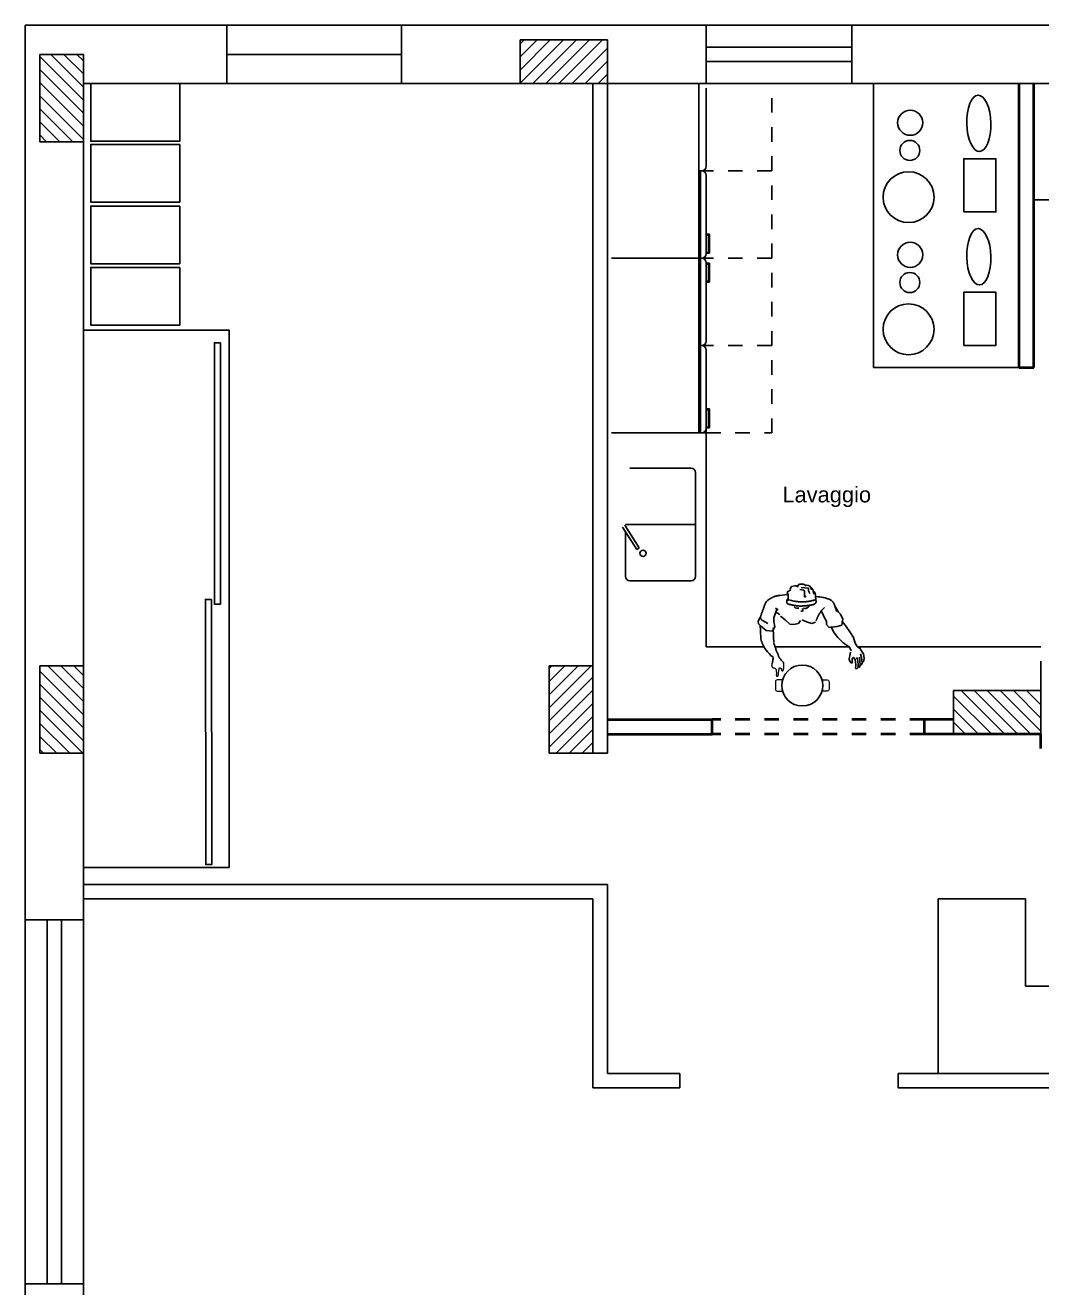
# Model space of a CAD drawing. Header units: millimetres. Extents: x 114 to 1075, y 58 to 426.
# Drawn here: x 540.52 to 547.5, y 168.62 to 177.3 of the extents above; entities that cross this region are included whole.
import ezdxf

# ---------------------------------------------------------------- set-up
doc = ezdxf.new("R2010")
doc.units = ezdxf.units.MM
doc.linetypes.add('HIDDEN2', pattern=[0.1875, 0.125, -0.0625])
doc.layers.add('ARREDI attrezzature - furniture', color=175, linetype='Continuous', lineweight=9)
doc.layers.add('MURATURA sezioni - section wall', color=7, linetype='Continuous', lineweight=40)
for name, color, linetype in [('arredii', 80, 'Continuous'), ('infissi', 7, 'Continuous'), ('mura', 7, 'Continuous'), ('pilastri', 1, 'Continuous'), ('quote', 4, 'Continuous')]:
    doc.layers.add(name, color=color, linetype=linetype)
doc.styles.get("Standard").update_dxf_attribs({"font": 'arial.ttf', "width": 0.5})

# ---------------------------------------------------------------- blocks, each defined once
blk = doc.blocks.new('pilastro 2')
at = {"layer": 'pilastri'}
h = blk.add_hatch(dxfattribs=at)
h.set_pattern_fill('ANSI31', color=256, scale=0.02)
h.paths.add_polyline_path([(14.5809, -0.5588), (14.5809, -0.3588), (14.2809, -0.3588), (14.2809, -0.5588), (14.2809, -0.9588), (14.5809, -0.9588)])
for p, q in [((14.2809, -0.5588), (14.2809, -0.3588)), ((14.2809, -0.3588), (14.5809, -0.3588)), ((14.5809, -0.3588), (14.5809, -0.5588)), ((14.2809, -0.5588), (14.2809, -0.9588)), ((14.5809, -0.9588), (14.5809, -0.5588)), ((14.2809, -0.9588), (14.5809, -0.9588))]:
    blk.add_line(p, q, dxfattribs=at)

msp = doc.modelspace()

# ---------------------------------------------------------------- linework, layer by layer
for p, q in [((540.521, 177.2954), (546.521, 177.2954)), ((544.6128, 176.8954), (540.921, 176.8954)), ((545.921, 176.8954), (550.621, 176.8954))]:
    msp.add_line(p, q)
at = {"layer": 'ARREDI attrezzature - furniture'}
for p, q in [((545.6492, 172.9005), (545.6491, 172.8988)), ((545.6491, 172.8988), (545.6491, 172.8972)), ((545.6491, 172.8972), (545.6493, 172.8956)), ((545.6494, 172.9022), (545.6492, 172.9005)), ((545.6493, 172.8956), (545.6496, 172.8941)), ((545.6498, 172.9039), (545.6494, 172.9022)), ((545.6496, 172.8941), (545.65, 172.8927)), ((545.6503, 172.9057), (545.6498, 172.9039)), ((545.65, 172.8927), (545.6505, 172.8914)), ((545.6509, 172.9074), (545.6503, 172.9057)), ((545.6505, 172.8914), (545.6512, 172.8901)), ((545.6515, 172.9092), (545.6509, 172.9074)), ((545.6512, 172.8901), (545.6519, 172.889)), ((545.6521, 172.9109), (545.6515, 172.9092)), ((545.6519, 172.889), (545.6527, 172.888)), ((545.6527, 172.9127), (545.6521, 172.9109)), ((545.7319, 172.9072), (545.7317, 172.9094)), ((545.732, 172.9051), (545.7319, 172.9072)), ((545.7321, 172.9029), (545.732, 172.9051)), ((545.7321, 172.9007), (545.7321, 172.9029)), ((545.7321, 172.8986), (545.7321, 172.9007)), ((545.7321, 172.8966), (545.7321, 172.8986)), ((545.7322, 172.8947), (545.7321, 172.8966)), ((545.7322, 172.8928), (545.7322, 172.8947)), ((545.7322, 172.891), (545.7322, 172.8928)), ((545.7322, 172.8893), (545.7322, 172.891)), ((545.7322, 172.8877), (545.7322, 172.8893)), ((545.6527, 172.888), (545.6536, 172.8871)), ((545.6536, 172.8871), (545.6546, 172.8863)), ((545.6546, 172.8863), (545.6557, 172.8856)), ((545.6557, 172.8856), (545.6569, 172.8849)), ((545.6569, 172.8849), (545.6582, 172.8843)), ((545.6582, 172.8843), (545.6595, 172.8837)), ((545.6595, 172.8837), (545.661, 172.8831)), ((545.661, 172.8831), (545.6625, 172.8824)), ((545.6625, 172.8824), (545.6641, 172.8818)), ((545.6641, 172.8818), (545.6658, 172.8811)), ((545.6658, 172.8811), (545.6674, 172.8804)), ((545.6674, 172.8804), (545.669, 172.8797)), ((545.669, 172.8797), (545.6706, 172.8789)), ((545.6706, 172.8789), (545.6721, 172.8781)), ((545.6721, 172.8781), (545.6734, 172.8772)), ((545.6734, 172.8772), (545.6746, 172.8763)), ((545.6746, 172.8763), (545.6757, 172.8753)), ((545.6757, 172.8753), (545.6767, 172.8743)), ((545.6767, 172.8743), (545.6775, 172.8733)), ((545.6775, 172.8733), (545.6782, 172.8722)), ((545.6782, 172.8722), (545.6788, 172.8711)), ((545.6788, 172.8711), (545.6793, 172.87)), ((545.6793, 172.87), (545.6797, 172.8689)), ((545.6797, 172.8689), (545.6801, 172.8677)), ((545.6801, 172.8677), (545.6803, 172.8666)), ((545.6803, 172.8666), (545.6805, 172.8654)), ((545.6805, 172.8654), (545.6806, 172.8641)), ((545.6806, 172.8641), (545.6807, 172.8627)), ((545.6807, 172.8627), (545.6808, 172.8612)), ((545.6808, 172.8612), (545.6809, 172.8596)), ((545.6809, 172.8596), (545.681, 172.8579)), ((545.681, 172.8341), (545.6809, 172.8331)), ((545.6809, 172.8331), (545.6809, 172.8321)), ((545.6809, 172.8321), (545.6809, 172.8311)), ((545.6809, 172.8311), (545.6811, 172.8302)), ((545.681, 172.8579), (545.6811, 172.856)), ((545.6811, 172.8353), (545.681, 172.8341)), ((545.6811, 172.856), (545.6812, 172.8539)), ((545.6813, 172.8366), (545.6811, 172.8353)), ((545.6811, 172.8302), (545.6813, 172.8294)), ((545.6812, 172.8539), (545.6813, 172.8518)), ((545.6813, 172.8518), (545.6814, 172.8496)), ((545.6814, 172.8381), (545.6813, 172.8366)), ((545.6813, 172.8294), (545.6816, 172.8286)), ((545.6814, 172.8496), (545.6815, 172.8474)), ((545.6815, 172.8396), (545.6814, 172.8381)), ((545.6815, 172.8474), (545.6816, 172.8453)), ((545.6816, 172.8414), (545.6815, 172.8396)), ((545.6816, 172.8453), (545.6816, 172.8433)), ((545.6816, 172.8433), (545.6816, 172.8414)), ((545.6816, 172.8286), (545.6819, 172.8279)), ((545.6819, 172.8279), (545.6823, 172.8272)), ((545.6823, 172.8272), (545.6828, 172.8266)), ((545.6828, 172.8266), (545.6834, 172.826)), ((545.6834, 172.826), (545.684, 172.8255)), ((545.684, 172.8255), (545.6847, 172.8251)), ((545.6847, 172.8251), (545.6854, 172.8247)), ((545.6854, 172.8247), (545.6861, 172.8244)), ((545.6861, 172.8244), (545.6868, 172.8242)), ((545.6868, 172.8242), (545.6876, 172.824)), ((545.6876, 172.824), (545.6883, 172.824)), ((545.6883, 172.824), (545.6891, 172.8241)), ((545.6891, 172.8241), (545.6898, 172.8243)), ((545.6898, 172.8243), (545.6905, 172.8247)), ((545.6905, 172.8247), (545.6911, 172.8252)), ((545.6911, 172.8252), (545.6917, 172.8258)), ((545.6917, 172.8258), (545.6923, 172.8264)), ((545.6923, 172.8264), (545.6928, 172.8271)), ((545.6928, 172.8271), (545.6932, 172.8279)), ((545.6932, 172.8279), (545.6936, 172.8287)), ((545.6936, 172.8287), (545.694, 172.8295)), ((545.694, 172.8295), (545.6943, 172.8303)), ((545.6943, 172.8303), (545.6946, 172.831)), ((545.6946, 172.831), (545.6948, 172.8319)), ((545.6948, 172.8319), (545.695, 172.8328)), ((545.695, 172.8328), (545.6952, 172.8338)), ((545.6952, 172.8338), (545.6953, 172.8349)), ((545.6953, 172.8349), (545.6955, 172.8363)), ((545.6955, 172.8363), (545.6956, 172.8378)), ((545.6956, 172.8378), (545.6957, 172.8395)), ((545.6957, 172.8395), (545.6958, 172.8414)), ((545.6958, 172.8414), (545.696, 172.8435)), ((545.696, 172.8435), (545.6961, 172.8457)), ((545.6961, 172.8457), (545.6963, 172.848)), ((545.6963, 172.848), (545.6965, 172.8504)), ((545.6965, 172.8504), (545.6968, 172.8528)), ((545.6968, 172.8528), (545.6971, 172.8552)), ((545.6971, 172.8552), (545.6974, 172.8576)), ((545.6974, 172.8576), (545.6978, 172.86)), ((545.6978, 172.86), (545.6982, 172.8622)), ((545.6982, 172.8622), (545.6986, 172.8645)), ((545.6986, 172.8645), (545.6991, 172.8666)), ((545.6991, 172.8666), (545.6995, 172.8686)), ((545.6995, 172.8686), (545.7, 172.8706)), ((545.7, 172.8706), (545.7004, 172.8724)), ((545.7004, 172.8724), (545.7008, 172.8741)), ((545.7008, 172.8741), (545.7011, 172.8756)), ((545.7011, 172.8756), (545.7015, 172.8771)), ((545.7015, 172.8771), (545.7018, 172.8783)), ((545.7018, 172.8783), (545.7022, 172.8794)), ((545.7022, 172.8794), (545.7026, 172.8804)), ((545.7026, 172.8804), (545.703, 172.8812)), ((545.703, 172.8812), (545.7034, 172.8817)), ((545.7034, 172.8817), (545.704, 172.8821)), ((545.704, 172.8821), (545.7045, 172.8824)), ((545.7045, 172.8824), (545.7051, 172.8825)), ((545.7051, 172.8825), (545.7058, 172.8824)), ((545.7058, 172.8824), (545.7065, 172.8822)), ((545.7065, 172.8822), (545.7072, 172.8819)), ((545.7072, 172.8819), (545.7079, 172.8815)), ((545.7079, 172.8815), (545.7087, 172.8811)), ((545.7087, 172.8811), (545.7095, 172.8806)), ((545.7095, 172.8806), (545.7104, 172.88)), ((545.7104, 172.88), (545.7112, 172.8794)), ((545.7112, 172.8794), (545.712, 172.8787)), ((545.712, 172.8787), (545.7127, 172.878)), ((545.7127, 172.878), (545.7134, 172.8772)), ((545.7134, 172.8772), (545.7141, 172.8764)), ((545.7141, 172.8764), (545.7146, 172.8755)), ((545.7146, 172.8755), (545.7151, 172.8746)), ((545.7151, 172.8746), (545.7155, 172.8736)), ((545.7155, 172.8736), (545.7159, 172.8726)), ((545.7159, 172.8726), (545.7161, 172.8716)), ((545.7161, 172.8716), (545.7164, 172.8706)), ((545.7164, 172.8706), (545.7166, 172.8696)), ((545.7166, 172.8696), (545.7168, 172.8687)), ((545.7168, 172.8687), (545.717, 172.8677)), ((545.717, 172.8677), (545.7173, 172.8668)), ((545.7173, 172.8668), (545.7175, 172.866)), ((545.7175, 172.866), (545.7178, 172.8652)), ((545.7178, 172.8652), (545.7181, 172.8645)), ((545.7181, 172.8645), (545.7185, 172.8639)), ((545.7185, 172.8639), (545.719, 172.8633)), ((545.719, 172.8633), (545.7195, 172.8627)), ((545.7195, 172.8627), (545.7201, 172.8623)), ((545.7201, 172.8623), (545.7208, 172.8619)), ((545.7208, 172.8619), (545.7215, 172.8616)), ((545.7215, 172.8616), (545.7223, 172.8614)), ((545.7223, 172.8614), (545.7231, 172.8613)), ((545.7231, 172.8613), (545.724, 172.8614)), ((545.724, 172.8614), (545.7248, 172.8616)), ((545.7248, 172.8616), (545.7256, 172.862)), ((545.7256, 172.862), (545.7264, 172.8626)), ((545.7264, 172.8626), (545.7271, 172.8634)), ((545.7271, 172.8634), (545.7278, 172.8644)), ((545.7278, 172.8644), (545.7284, 172.8655)), ((545.7284, 172.8655), (545.729, 172.8668)), ((545.729, 172.8668), (545.7295, 172.8682)), ((545.7295, 172.8682), (545.73, 172.8696)), ((545.73, 172.8696), (545.7304, 172.8711)), ((545.7304, 172.8711), (545.7308, 172.8726)), ((545.7308, 172.8726), (545.7311, 172.8741)), ((545.7311, 172.8741), (545.7313, 172.8755)), ((545.7313, 172.8755), (545.7315, 172.877)), ((545.7315, 172.877), (545.7317, 172.8785)), ((545.7317, 172.8785), (545.7319, 172.8799)), ((545.7319, 172.8799), (545.732, 172.8814)), ((545.732, 172.8814), (545.7321, 172.8829)), ((545.7321, 172.8845), (545.7322, 172.886)), ((545.7321, 172.8829), (545.7321, 172.8845)), ((545.7322, 172.886), (545.7322, 172.8877))]:
    msp.add_line(p, q, dxfattribs=at)
for points in [[(545.7242, 172.7989), (545.6876, 172.7989, 0.414214), (545.6753, 172.7866), (545.6753, 172.7351, 0.414214), (545.6876, 172.7228), (545.7242, 172.7228)], [(545.9949, 172.7989), (546.0315, 172.7989, -0.414214), (546.0438, 172.7866), (546.0438, 172.7351, -0.414214), (546.0315, 172.7228), (545.9949, 172.7228)]]:
    msp.add_lwpolyline(points, format="xyb", dxfattribs=at)
at = {"layer": 'arredii'}
for p, q in [((545.1992, 176.8954), (545.1992, 177.2954)), ((545.1495, 176.8954), (545.1495, 174.7106)), ((546.3495, 174.9454), (546.3495, 176.8954)), ((545.1995, 176.8639), (545.1995, 176.3269)), ((545.1495, 175.6954), (545.1495, 176.2954)), ((545.1595, 176.2895), (545.1495, 176.2895)), ((545.1595, 175.6954), (545.1595, 176.2954)), ((545.1995, 175.7269), (545.1995, 176.2639)), ((548.5553, 176.0954), (547.4495, 176.0954)), ((545.1995, 175.8599), (545.2213, 175.8599)), ((545.1995, 175.854), (545.2155, 175.854)), ((545.2155, 175.7355), (545.2155, 175.854)), ((545.2213, 175.8599), (545.2213, 175.7296)), ((545.1495, 175.6954), (544.5495, 175.6954)), ((545.1595, 175.7013), (545.1495, 175.7013)), ((545.1495, 175.6954), (545.1495, 175.0954)), ((545.1595, 175.6895), (545.1495, 175.6895)), ((545.1595, 175.6954), (545.1595, 175.0954)), ((545.168, 175.6954), (545.1595, 175.6954)), ((545.168, 175.6954), (545.1595, 175.6954)), ((545.1995, 175.7355), (545.2155, 175.7355)), ((545.1995, 175.7296), (545.2213, 175.7296)), ((545.1995, 175.6639), (545.1995, 175.1269)), ((545.1995, 175.6611), (545.2213, 175.6611)), ((545.1995, 175.6552), (545.2155, 175.6552)), ((545.2155, 175.6552), (545.2155, 175.5368)), ((545.2213, 175.5309), (545.2213, 175.6611)), ((545.1995, 175.5368), (545.2155, 175.5368)), ((545.1995, 175.5309), (545.2213, 175.5309)), ((545.1595, 175.1013), (545.1495, 175.1013)), ((545.1495, 174.4954), (545.1495, 175.0954)), ((545.1595, 175.0895), (545.1495, 175.0895)), ((545.168, 175.0954), (545.1595, 175.0954)), ((545.168, 175.0954), (545.1595, 175.0954)), ((545.1595, 174.4954), (545.1595, 175.0954)), ((545.1995, 174.5269), (545.1995, 175.0639)), ((547.3495, 174.9454), (546.3495, 174.9454)), ((545.1995, 174.6599), (545.2213, 174.6599)), ((545.1995, 174.654), (545.2155, 174.654)), ((545.2155, 174.5355), (545.2155, 174.654)), ((545.2213, 174.6599), (545.2213, 174.5296)), ((545.1995, 173.0272), (545.1995, 174.5954)), ((545.1995, 174.4954), (544.5495, 174.4954)), ((545.1595, 174.5013), (545.1495, 174.5013)), ((545.168, 174.4954), (545.1595, 174.4954)), ((545.1995, 174.5355), (545.2155, 174.5355)), ((545.1995, 174.5296), (545.2213, 174.5296)), ((544.6755, 174.2532), (545.0955, 174.2532)), ((545.1255, 173.5095), (545.1255, 174.2232)), ((544.6252, 173.8483), (544.7219, 173.6956)), ((544.6406, 173.8613), (544.7388, 173.7063)), ((544.6455, 173.8663), (545.1255, 173.8663)), ((544.6455, 173.8162), (544.6455, 173.5095)), ((544.7388, 173.7063), (544.7219, 173.6956)), ((544.6755, 173.4795), (545.0955, 173.4795)), ((545.7603, 173.4066), (545.767, 173.4096)), ((545.767, 173.4096), (545.7714, 173.414)), ((545.7714, 173.414), (545.7807, 173.4184)), ((545.7761, 173.4235), (545.7805, 173.4346)), ((545.7805, 173.4346), (545.7849, 173.4412)), ((545.7849, 173.4412), (545.8087, 173.4466)), ((545.8087, 173.4466), (545.8169, 173.4445)), ((545.8169, 173.4445), (545.8262, 173.4417)), ((545.8233, 173.4373), (545.8321, 173.4482)), ((545.8321, 173.4482), (545.8354, 173.4542)), ((545.8354, 173.4542), (545.8436, 173.4578)), ((545.8425, 173.4208), (545.8702, 173.4168)), ((545.8436, 173.4578), (545.8682, 173.456)), ((545.8517, 173.4347), (545.9013, 173.4302)), ((545.8682, 173.456), (545.8798, 173.451)), ((545.8702, 173.4168), (545.8747, 173.4096)), ((545.8747, 173.4096), (545.8752, 173.368)), ((545.8765, 173.4453), (545.8865, 173.4489)), ((545.8865, 173.4489), (545.9026, 173.4469)), ((545.9013, 173.4302), (545.9015, 173.4105)), ((545.9015, 173.4105), (545.9069, 173.4011)), ((545.9026, 173.4469), (545.9112, 173.4427)), ((545.9112, 173.4427), (545.918, 173.4347)), ((545.918, 173.4347), (545.9196, 173.4269)), ((545.9196, 173.4269), (545.9196, 173.4261)), ((545.9196, 173.4261), (545.9235, 173.4175)), ((545.9233, 173.4283), (545.9312, 173.4219)), ((545.9312, 173.4219), (545.9398, 173.3877)), ((545.6066, 173.326), (545.6046, 173.322)), ((545.6088, 173.3301), (545.6066, 173.326)), ((545.6116, 173.3341), (545.6088, 173.3301)), ((545.6148, 173.3381), (545.6116, 173.3341)), ((545.6186, 173.3422), (545.6148, 173.3381)), ((545.623, 173.3461), (545.6186, 173.3422)), ((545.6277, 173.35), (545.623, 173.3461)), ((545.6328, 173.3538), (545.6277, 173.35)), ((545.6381, 173.3573), (545.6328, 173.3538)), ((545.6435, 173.3607), (545.6381, 173.3573)), ((545.6489, 173.3637), (545.6435, 173.3607)), ((545.6542, 173.3664), (545.6489, 173.3637)), ((545.6594, 173.3688), (545.6542, 173.3664)), ((545.6644, 173.3708), (545.6594, 173.3688)), ((545.6693, 173.3725), (545.6644, 173.3708)), ((545.6742, 173.374), (545.6693, 173.3725)), ((545.6791, 173.3752), (545.6742, 173.374)), ((545.684, 173.3763), (545.6791, 173.3752)), ((545.6891, 173.3773), (545.684, 173.3763)), ((545.6943, 173.3783), (545.6891, 173.3773)), ((545.6998, 173.3792), (545.6943, 173.3783)), ((545.706, 173.3801), (545.6998, 173.3792)), ((545.7401, 173.3847), (545.706, 173.3801)), ((545.7595, 173.3858), (545.7401, 173.3847)), ((545.753, 173.335), (545.7531, 173.342)), ((545.7536, 173.3298), (545.753, 173.335)), ((545.7531, 173.342), (545.7539, 173.3512)), ((545.7549, 173.3261), (545.7536, 173.3298)), ((545.7567, 173.3236), (545.7549, 173.3261)), ((545.7554, 173.3506), (545.7658, 173.3482)), ((545.7567, 173.4001), (545.7603, 173.4066)), ((545.7614, 173.3826), (545.7567, 173.4001)), ((545.759, 173.3219), (545.7567, 173.3236)), ((545.7596, 173.3434), (545.7617, 173.3534)), ((545.7615, 173.3675), (545.7614, 173.3826)), ((545.7617, 173.3534), (545.7615, 173.3675)), ((545.7658, 173.3482), (545.7755, 173.3461)), ((545.7755, 173.3461), (545.7846, 173.3442)), ((545.7846, 173.3442), (545.7931, 173.3426)), ((545.7931, 173.3426), (545.801, 173.3412)), ((545.801, 173.3412), (545.8082, 173.34)), ((545.8082, 173.34), (545.8148, 173.339)), ((545.8148, 173.339), (545.8208, 173.3381)), ((545.8208, 173.3381), (545.8262, 173.3373)), ((545.8262, 173.3373), (545.8311, 173.3366)), ((545.8311, 173.3366), (545.8355, 173.336)), ((545.8355, 173.336), (545.8397, 173.3355)), ((545.8397, 173.3355), (545.8436, 173.3351)), ((545.8436, 173.3351), (545.8475, 173.3348)), ((545.8475, 173.3348), (545.8514, 173.3347)), ((545.8514, 173.3347), (545.8554, 173.3346)), ((545.8554, 173.3346), (545.8596, 173.3347)), ((545.8596, 173.3347), (545.864, 173.3348)), ((545.864, 173.3348), (545.8686, 173.3351)), ((545.8686, 173.3351), (545.8733, 173.3354)), ((545.8733, 173.3354), (545.878, 173.3358)), ((545.8752, 173.368), (545.8852, 173.3741)), ((545.878, 173.3358), (545.8829, 173.3363)), ((545.8829, 173.3363), (545.8877, 173.3369)), ((545.8877, 173.3369), (545.8926, 173.3375)), ((545.8926, 173.3375), (545.8973, 173.3382)), ((545.8973, 173.3382), (545.9021, 173.3389)), ((545.9021, 173.3389), (545.9067, 173.3397)), ((545.9067, 173.3397), (545.9112, 173.3405)), ((545.9069, 173.4011), (545.9118, 173.3917)), ((545.9112, 173.3405), (545.9156, 173.3413)), ((545.9156, 173.3413), (545.9198, 173.3422)), ((545.9198, 173.3422), (545.9238, 173.3431)), ((545.9238, 173.3431), (545.9277, 173.344)), ((545.9277, 173.344), (545.9314, 173.3449)), ((545.9314, 173.3449), (545.9348, 173.3458)), ((545.9348, 173.3458), (545.938, 173.3466)), ((545.938, 173.3466), (545.9409, 173.3473)), ((545.9396, 173.4061), (545.9483, 173.3959)), ((545.9409, 173.3473), (545.9435, 173.3479)), ((545.9435, 173.3479), (545.9459, 173.3483)), ((545.9466, 173.3225), (545.944, 173.3211)), ((545.9459, 173.3483), (545.9479, 173.3485)), ((545.9488, 173.3241), (545.9466, 173.3225)), ((545.9479, 173.3485), (545.9496, 173.3485)), ((545.9483, 173.3959), (545.9493, 173.3792)), ((545.9506, 173.3258), (545.9488, 173.3241)), ((545.9493, 173.3792), (545.9534, 173.3458)), ((545.9496, 173.3485), (545.9509, 173.3482)), ((545.952, 173.3275), (545.9506, 173.3258)), ((545.9509, 173.3482), (545.952, 173.3477)), ((545.952, 173.3477), (545.9527, 173.3469)), ((545.953, 173.3293), (545.952, 173.3275)), ((545.9527, 173.3469), (545.9533, 173.3459)), ((545.9537, 173.3312), (545.953, 173.3293)), ((545.9533, 173.3459), (545.9537, 173.3448)), ((545.9537, 173.3448), (545.9539, 173.3434)), ((545.9541, 173.3331), (545.9537, 173.3312)), ((545.9539, 173.3434), (545.9541, 173.3419)), ((545.9541, 173.3419), (545.9542, 173.3403)), ((545.9543, 173.335), (545.9541, 173.3331)), ((545.9542, 173.3403), (545.9543, 173.3386)), ((545.9543, 173.3386), (545.9544, 173.3368)), ((545.9544, 173.3368), (545.9543, 173.335)), ((545.956, 173.372), (545.9694, 173.3705)), ((545.9694, 173.3705), (545.9811, 173.3691)), ((545.9811, 173.3691), (545.9913, 173.3676)), ((545.9913, 173.3676), (546.0004, 173.366)), ((546.0004, 173.366), (546.0086, 173.3644)), ((546.0086, 173.3644), (546.016, 173.3628)), ((546.016, 173.3628), (546.0228, 173.361)), ((546.0228, 173.361), (546.029, 173.3591)), ((546.029, 173.3591), (546.0346, 173.3572)), ((546.0346, 173.3572), (546.0397, 173.3552)), ((546.0397, 173.3552), (546.0444, 173.3532)), ((546.0444, 173.3532), (546.0487, 173.3511)), ((546.0487, 173.3511), (546.0526, 173.3489)), ((546.0526, 173.3489), (546.0562, 173.3467)), ((546.0562, 173.3467), (546.0596, 173.3444)), ((546.0596, 173.3444), (546.0627, 173.3419)), ((546.0627, 173.3419), (546.0657, 173.3392)), ((546.0657, 173.3392), (546.0684, 173.3362)), ((546.0684, 173.3362), (546.071, 173.3328)), ((546.071, 173.3328), (546.0735, 173.329)), ((546.0735, 173.329), (546.0759, 173.3248)), ((546.0759, 173.3248), (546.0783, 173.32)), ((545.5741, 173.2372), (545.5735, 173.2342)), ((545.5749, 173.2406), (545.5741, 173.2372)), ((545.5759, 173.2442), (545.5749, 173.2406)), ((545.5771, 173.248), (545.5759, 173.2442)), ((545.5785, 173.252), (545.5771, 173.248)), ((545.58, 173.2562), (545.5785, 173.252)), ((545.5816, 173.2605), (545.58, 173.2562)), ((545.5833, 173.2649), (545.5816, 173.2605)), ((545.5851, 173.2693), (545.5833, 173.2649)), ((545.5869, 173.2738), (545.5851, 173.2693)), ((545.5886, 173.2784), (545.5869, 173.2738)), ((545.5904, 173.2829), (545.5886, 173.2784)), ((545.5922, 173.2874), (545.5904, 173.2829)), ((545.5939, 173.292), (545.5922, 173.2874)), ((545.5955, 173.2964), (545.5939, 173.292)), ((545.5971, 173.3009), (545.5955, 173.2964)), ((545.5986, 173.3052), (545.5971, 173.3009)), ((545.6001, 173.3095), (545.5986, 173.3052)), ((545.6015, 173.3137), (545.6001, 173.3095)), ((545.603, 173.3179), (545.6015, 173.3137)), ((545.6046, 173.322), (545.603, 173.3179)), ((545.6644, 173.2264), (545.6842, 173.2842)), ((545.6766, 173.2916), (545.6943, 173.2805)), ((545.6781, 173.2649), (545.6845, 173.2608)), ((545.6845, 173.2608), (545.6905, 173.2571)), ((545.6905, 173.2571), (545.6958, 173.2536)), ((545.6958, 173.2536), (545.7007, 173.2504)), ((545.7007, 173.2504), (545.7052, 173.2474)), ((545.7091, 173.2371), (545.7423, 173.2112)), ((545.7617, 173.3209), (545.759, 173.3219)), ((545.7647, 173.3201), (545.7617, 173.3209)), ((545.768, 173.3193), (545.7647, 173.3201)), ((545.7714, 173.3184), (545.768, 173.3193)), ((545.7751, 173.3175), (545.7714, 173.3184)), ((545.779, 173.3166), (545.7751, 173.3175)), ((545.783, 173.3156), (545.779, 173.3166)), ((545.7871, 173.3147), (545.783, 173.3156)), ((545.7913, 173.3137), (545.7871, 173.3147)), ((545.7956, 173.3128), (545.7913, 173.3137)), ((545.8, 173.3118), (545.7956, 173.3128)), ((545.8045, 173.3109), (545.8, 173.3118)), ((545.809, 173.3101), (545.8045, 173.3109)), ((545.8045, 173.3002), (545.8105, 173.2952)), ((545.8137, 173.3093), (545.809, 173.3101)), ((545.8105, 173.2952), (545.8187, 173.2918)), ((545.8185, 173.3086), (545.8137, 173.3093)), ((545.8234, 173.308), (545.8185, 173.3086)), ((545.8187, 173.2918), (545.8288, 173.2911)), ((545.8285, 173.3075), (545.8234, 173.308)), ((545.8338, 173.3071), (545.8285, 173.3075)), ((545.8288, 173.2911), (545.8352, 173.2911)), ((545.8394, 173.3069), (545.8338, 173.3071)), ((545.845, 173.3068), (545.8394, 173.3069)), ((545.8509, 173.3068), (545.845, 173.3068)), ((545.8529, 173.2708), (545.8496, 173.2708)), ((545.8568, 173.3069), (545.8509, 173.3068)), ((545.8596, 173.2725), (545.8529, 173.2708)), ((545.8628, 173.3072), (545.8568, 173.3069)), ((545.8648, 173.2731), (545.8596, 173.2725)), ((545.8609, 173.2901), (545.864, 173.2777)), ((545.8689, 173.3075), (545.8628, 173.3072)), ((545.864, 173.2777), (545.8648, 173.2731)), ((545.8672, 173.2923), (545.8762, 173.2903)), ((545.875, 173.3079), (545.8689, 173.3075)), ((545.8811, 173.3084), (545.875, 173.3079)), ((545.8762, 173.2903), (545.8833, 173.2904)), ((545.8872, 173.309), (545.8811, 173.3084)), ((545.8833, 173.2904), (545.8877, 173.2918)), ((545.8931, 173.3096), (545.8872, 173.309)), ((545.8877, 173.2918), (545.8929, 173.294)), ((545.8929, 173.294), (545.9007, 173.2992)), ((545.899, 173.3103), (545.8931, 173.3096)), ((545.9047, 173.3111), (545.899, 173.3103)), ((545.9007, 173.2992), (545.9036, 173.3028)), ((545.9036, 173.3028), (545.9121, 173.3096)), ((545.9102, 173.3119), (545.9047, 173.3111)), ((545.9155, 173.3128), (545.9102, 173.3119)), ((545.9206, 173.3138), (545.9155, 173.3128)), ((545.9253, 173.3148), (545.9206, 173.3138)), ((545.9298, 173.3159), (545.9253, 173.3148)), ((545.9339, 173.3171), (545.9298, 173.3159)), ((545.9376, 173.3183), (545.9339, 173.3171)), ((545.941, 173.3197), (545.9376, 173.3183)), ((545.944, 173.3211), (545.941, 173.3197)), ((545.9672, 173.2355), (545.9684, 173.238)), ((545.9684, 173.238), (545.9697, 173.2405)), ((545.9697, 173.2405), (545.971, 173.2431)), ((545.971, 173.2431), (545.9725, 173.2458)), ((545.9725, 173.2458), (545.974, 173.2486)), ((545.974, 173.2486), (545.9757, 173.2515)), ((545.9757, 173.2515), (545.9775, 173.2545)), ((545.9775, 173.2545), (545.9794, 173.2576)), ((545.9794, 173.2576), (545.9815, 173.2608)), ((545.9815, 173.2608), (545.9838, 173.2643)), ((545.9838, 173.2643), (545.9866, 173.2682)), ((545.9866, 173.2682), (545.9899, 173.2726)), ((545.9899, 173.2726), (545.9939, 173.2776)), ((546.0125, 173.225), (545.993, 173.2658)), ((545.9939, 173.2776), (545.9988, 173.2834)), ((545.9988, 173.2834), (546.0047, 173.2901)), ((546.0047, 173.2901), (546.0117, 173.2978)), ((546.0783, 173.32), (546.0806, 173.3146)), ((546.0806, 173.3146), (546.0829, 173.3086)), ((546.0829, 173.3086), (546.0851, 173.302)), ((546.0851, 173.302), (546.0873, 173.2947)), ((546.0873, 173.2947), (546.0894, 173.2866)), ((546.0881, 173.2998), (546.1079, 173.2645)), ((546.0894, 173.2866), (546.0916, 173.2777)), ((546.0916, 173.2777), (546.0937, 173.2681)), ((546.1079, 173.2645), (546.1218, 173.2506)), ((546.1218, 173.2506), (546.139, 173.2176)), ((545.5701, 173.228), (545.5562, 173.2022)), ((545.5562, 173.2022), (545.5579, 173.1844)), ((545.5579, 173.1844), (545.5722, 173.1705)), ((545.5713, 173.1418), (545.5708, 173.1699)), ((545.5722, 173.1705), (545.6107, 173.1378)), ((545.5732, 173.2314), (545.5731, 173.2288)), ((545.5731, 173.2288), (545.5732, 173.2265)), ((545.5735, 173.2342), (545.5732, 173.2314)), ((545.5732, 173.2265), (545.5735, 173.2243)), ((545.5735, 173.2243), (545.5739, 173.2224)), ((545.5739, 173.2224), (545.5745, 173.2205)), ((545.5745, 173.2205), (545.5753, 173.2188)), ((545.5753, 173.2188), (545.5761, 173.2172)), ((545.5761, 173.2172), (545.5772, 173.2157)), ((545.5772, 173.2157), (545.5783, 173.2142)), ((545.5783, 173.2142), (545.5796, 173.2128)), ((545.5796, 173.2128), (545.5811, 173.2115)), ((545.5811, 173.2115), (545.5827, 173.2102)), ((545.5827, 173.2102), (545.5845, 173.209)), ((545.5845, 173.209), (545.5866, 173.2077)), ((545.5866, 173.2077), (545.5888, 173.2065)), ((545.5888, 173.2065), (545.5913, 173.2051)), ((545.5913, 173.2051), (545.5944, 173.2035)), ((545.5944, 173.2035), (545.5982, 173.2015)), ((545.5982, 173.2015), (545.6027, 173.1989)), ((545.6027, 173.1989), (545.6082, 173.1956)), ((545.6082, 173.1956), (545.6148, 173.1915)), ((545.6148, 173.1915), (545.6227, 173.1865)), ((545.6543, 173.1345), (545.6704, 173.1628)), ((545.6606, 173.1477), (545.6611, 173.16)), ((545.6647, 173.1997), (545.6644, 173.2264)), ((545.6704, 173.1628), (545.6647, 173.1997)), ((545.7423, 173.2112), (545.7733, 173.1832)), ((545.7733, 173.1832), (545.7996, 173.1791)), ((545.7996, 173.1791), (545.8345, 173.1861)), ((545.8345, 173.1861), (545.8473, 173.2081)), ((545.8582, 173.2126), (545.889, 173.1977)), ((545.889, 173.1977), (545.9241, 173.1872)), ((545.9241, 173.1872), (545.9503, 173.1963)), ((545.9527, 173.2047), (545.954, 173.2072)), ((545.954, 173.2072), (545.9552, 173.2097)), ((545.9552, 173.2097), (545.9563, 173.2122)), ((545.9563, 173.2122), (545.9575, 173.2147)), ((545.9575, 173.2147), (545.9586, 173.2172)), ((545.9586, 173.2172), (545.9597, 173.2196)), ((545.9597, 173.2196), (545.9607, 173.2219)), ((545.9607, 173.2219), (545.9618, 173.2241)), ((545.9618, 173.2241), (545.9628, 173.2264)), ((545.9628, 173.2264), (545.9639, 173.2286)), ((545.9639, 173.2286), (545.9649, 173.2309)), ((545.9649, 173.2309), (545.966, 173.2332)), ((545.966, 173.2332), (545.9672, 173.2355)), ((546.0255, 173.2035), (546.0125, 173.225)), ((546.0258, 173.1806), (546.0255, 173.2035)), ((546.0439, 173.1603), (546.0258, 173.1806)), ((546.0618, 173.1605), (546.0439, 173.1603)), ((546.0546, 173.1663), (546.0775, 173.1221)), ((546.1001, 173.1661), (546.0618, 173.1605)), ((546.1306, 173.1743), (546.1001, 173.1661)), ((546.139, 173.2176), (546.1306, 173.1743)), ((546.1556, 173.1738), (546.1317, 173.2029)), ((546.1916, 173.1224), (546.1556, 173.1738)), ((545.5723, 173.1185), (545.5713, 173.1418)), ((545.5738, 173.0995), (545.5723, 173.1185)), ((545.5757, 173.0839), (545.5738, 173.0995)), ((545.578, 173.0711), (545.5757, 173.0839)), ((545.5809, 173.0602), (545.578, 173.0711)), ((545.6107, 173.1378), (545.6543, 173.1345)), ((545.6606, 173.1349), (545.6606, 173.1477)), ((545.6609, 173.1216), (545.6606, 173.1349)), ((545.6614, 173.1083), (545.6609, 173.1216)), ((545.6621, 173.095), (545.6614, 173.1083)), ((545.6627, 173.0821), (545.6621, 173.095)), ((545.6632, 173.0697), (545.6627, 173.0821)), ((545.6635, 173.0582), (545.6632, 173.0697)), ((546.0775, 173.1221), (546.1036, 173.0908)), ((546.1036, 173.0908), (546.1406, 173.0545)), ((546.2125, 173.09), (546.1916, 173.1224)), ((546.2219, 173.0515), (546.2125, 173.09)), ((545.5954, 173.0272), (545.1995, 173.0272)), ((545.5842, 173.0506), (545.5809, 173.0602)), ((545.5881, 173.0416), (545.5842, 173.0506)), ((545.5925, 173.0324), (545.5881, 173.0416)), ((545.5977, 173.023), (545.5925, 173.0324)), ((545.604, 173.0131), (545.5977, 173.023)), ((545.6115, 173.0028), (545.604, 173.0131)), ((545.6205, 172.9918), (545.6115, 173.0028)), ((545.6313, 172.9802), (545.6205, 172.9918)), ((545.6441, 172.9678), (545.6313, 172.9802)), ((545.6672, 173.0433), (545.6635, 173.0539)), ((545.6703, 173.0342), (545.6672, 173.0433)), ((545.6728, 173.0265), (545.6703, 173.0342)), ((546.1799, 173.0272), (545.6726, 173.0272)), ((545.6749, 173.0198), (545.6728, 173.0265)), ((545.6767, 173.0141), (545.6749, 173.0198)), ((545.6783, 173.009), (545.6767, 173.0141)), ((545.6798, 173.0046), (545.6783, 173.009)), ((545.6812, 173.0004), (545.6798, 173.0046)), ((545.6827, 172.9965), (545.6812, 173.0004)), ((545.6843, 172.9927), (545.6827, 172.9965)), ((545.6859, 172.9891), (545.6843, 172.9927)), ((545.6875, 172.9855), (545.6859, 172.9891)), ((545.6891, 172.9822), (545.6875, 172.9855)), ((545.6906, 172.9789), (545.6891, 172.9822)), ((545.692, 172.9757), (545.6906, 172.9789)), ((545.6932, 172.9726), (545.692, 172.9757)), ((546.1406, 173.0545), (546.1621, 173.0394)), ((546.1621, 173.0394), (546.1839, 173.0246)), ((546.1839, 173.0246), (546.1942, 173.0001)), ((546.1902, 172.9909), (546.1864, 172.9655)), ((546.2356, 173.0292), (546.2219, 173.0515)), ((547.4995, 173.0272), (546.2386, 173.0271)), ((546.2386, 173.0271), (546.2563, 173.0141)), ((546.2563, 173.0141), (546.2643, 173.0021)), ((546.2597, 172.9785), (546.2671, 172.9532)), ((546.2643, 173.0021), (546.2791, 172.9787)), ((546.2791, 172.9787), (546.2834, 172.9637)), ((545.6591, 172.9545), (545.6441, 172.9678)), ((545.6533, 172.9144), (545.6527, 172.9127)), ((545.6538, 172.9161), (545.6533, 172.9144)), ((545.6542, 172.9177), (545.6538, 172.9161)), ((545.6546, 172.9194), (545.6542, 172.9177)), ((545.655, 172.921), (545.6546, 172.9194)), ((545.6553, 172.9227), (545.655, 172.921)), ((545.6556, 172.9244), (545.6553, 172.9227)), ((545.656, 172.9262), (545.6556, 172.9244)), ((545.6563, 172.928), (545.656, 172.9262)), ((545.6566, 172.9299), (545.6563, 172.928)), ((545.657, 172.9319), (545.6566, 172.9299)), ((545.6573, 172.9342), (545.657, 172.9319)), ((545.6577, 172.9369), (545.6573, 172.9342)), ((545.6581, 172.9401), (545.6577, 172.9369)), ((545.6584, 172.9437), (545.6581, 172.9401)), ((545.6588, 172.9481), (545.6584, 172.9437)), ((545.6591, 172.9531), (545.6588, 172.9481)), ((545.6943, 172.9697), (545.6932, 172.9726)), ((545.6952, 172.9668), (545.6943, 172.9697)), ((545.6962, 172.9639), (545.6952, 172.9668)), ((545.6971, 172.9611), (545.6962, 172.9639)), ((545.6982, 172.9583), (545.6971, 172.9611)), ((545.6994, 172.9555), (545.6982, 172.9583)), ((545.7008, 172.9527), (545.6994, 172.9555)), ((545.7025, 172.9499), (545.7008, 172.9527)), ((545.7045, 172.947), (545.7025, 172.9499)), ((545.7068, 172.9441), (545.7045, 172.947)), ((545.7093, 172.9412), (545.7068, 172.9441)), ((545.712, 172.9384), (545.7093, 172.9412)), ((545.7146, 172.9357), (545.712, 172.9384)), ((545.7172, 172.9331), (545.7146, 172.9357)), ((545.7196, 172.9307), (545.7172, 172.9331)), ((545.7218, 172.9285), (545.7196, 172.9307)), ((545.7237, 172.9265), (545.7218, 172.9285)), ((545.7254, 172.9247), (545.7237, 172.9265)), ((545.7268, 172.9231), (545.7254, 172.9247)), ((545.7279, 172.9216), (545.7268, 172.9231)), ((545.7289, 172.9201), (545.7279, 172.9216)), ((545.7297, 172.9186), (545.7289, 172.9201)), ((545.7303, 172.917), (545.7297, 172.9186)), ((545.7308, 172.9153), (545.7303, 172.917)), ((545.7312, 172.9134), (545.7308, 172.9153)), ((545.7315, 172.9115), (545.7312, 172.9134)), ((545.7317, 172.9094), (545.7315, 172.9115)), ((546.1864, 172.9655), (546.1826, 172.9471)), ((546.1826, 172.9471), (546.1827, 172.9368)), ((546.1827, 172.9368), (546.1892, 172.9258)), ((546.1892, 172.9258), (546.1934, 172.9156)), ((546.1934, 172.9156), (546.1993, 172.9157)), ((546.1993, 172.9157), (546.2034, 172.919)), ((546.2031, 172.9443), (546.2089, 172.9536)), ((546.2033, 172.93), (546.2031, 172.9443)), ((546.2034, 172.919), (546.2033, 172.93)), ((546.2089, 172.9536), (546.2119, 172.9526)), ((546.2119, 172.9526), (546.2226, 172.9384)), ((546.2226, 172.9384), (546.2247, 172.9182)), ((546.2279, 172.8969), (546.224, 172.8825)), ((546.2247, 172.9182), (546.2278, 172.906)), ((546.2278, 172.906), (546.2279, 172.8969)), ((546.2385, 172.9426), (546.2313, 172.9528)), ((546.2431, 172.9051), (546.2385, 172.9426)), ((546.2404, 172.8827), (546.2425, 172.8919)), ((546.2425, 172.8919), (546.2431, 172.9051)), ((546.2577, 172.9013), (546.2526, 172.8869)), ((546.2529, 172.956), (546.2551, 172.9277)), ((546.2551, 172.9277), (546.2577, 172.9013)), ((546.2705, 172.9166), (546.2648, 172.9014)), ((546.2671, 172.9532), (546.2705, 172.9166)), ((546.2805, 172.924), (546.2787, 172.9229)), ((546.2843, 172.9464), (546.2805, 172.924)), ((546.2834, 172.9637), (546.2843, 172.9464)), ((547.4995, 172.9272), (547.4995, 172.4272)), ((546.224, 172.8825), (546.2281, 172.8785)), ((546.2281, 172.8785), (546.2345, 172.8753)), ((546.2345, 172.8753), (546.2404, 172.8827)), ((546.2526, 172.8869), (546.2486, 172.8847)), ((547.3938, 171.2969), (546.7938, 171.2969)), ((546.7938, 171.2969), (546.7938, 170.0969)), ((547.3938, 170.6969), (547.3938, 171.2969)), ((547.3938, 170.6969), (548.8938, 170.6969))]:
    msp.add_line(p, q, dxfattribs=at)
at = {"layer": 'arredii', "linetype": 'HIDDEN2', "ltscale": 0.6}
for p, q in [((545.6495, 175.6954), (545.6495, 176.8954)), ((545.1495, 176.2954), (545.6495, 176.2954)), ((545.1495, 175.6954), (545.6495, 175.6954)), ((545.1495, 175.6954), (545.6495, 175.6954)), ((545.6495, 174.4954), (545.6495, 175.6954)), ((545.1495, 175.0954), (545.6495, 175.0954)), ((545.1995, 174.4954), (545.6495, 174.4954))]:
    msp.add_line(p, q, dxfattribs=at)
at = {"layer": 'arredii', "linetype": 'HIDDEN2', "ltscale": 0.05}
msp.add_line((545.1495, 175.6954), (544.5495, 175.6954), dxfattribs=at)
at = {"layer": 'arredii', "linetype": 'ByBlock', "ltscale": 0.3}
for points in [[(541.5828, 176.8954), (541.5828, 176.499), (540.9706, 176.499), (540.9706, 176.8954)], [(541.5828, 176.4771), (541.5828, 176.0808), (540.9706, 176.0808), (540.9706, 176.4771)], [(541.5828, 176.0535), (541.5828, 175.6572), (540.9706, 175.6572), (540.9706, 176.0535)], [(541.5828, 175.6326), (541.5828, 175.2362), (540.9706, 175.2362), (540.9706, 175.6326)], [(540.921, 175.2024), (540.921, 171.5119), (541.921, 171.5119), (541.921, 175.2024)], [(541.8622, 175.1153), (541.8622, 173.3188), (541.8205, 173.3188), (541.8205, 175.1153)], [(541.8011, 173.3525), (541.8028, 171.5313), (541.7611, 171.5313), (541.7594, 173.3525)]]:
    msp.add_lwpolyline(points, close=True, dxfattribs=at)
at = {"layer": 'arredii'}
for points in [[(546.9687, 176.0138), (546.9687, 176.3785), (547.1902, 176.3785), (547.1902, 176.0138)], [(546.9687, 175.0971), (546.9687, 175.4618), (547.1902, 175.4618), (547.1902, 175.0971)]]:
    msp.add_lwpolyline(points, close=True, dxfattribs=at)
for centre, radius in [((546.6011, 176.6257), 0.0863), ((546.5985, 176.4357), 0.0687), ((546.5897, 176.1144), 0.1748), ((546.6011, 175.7185), 0.0863), ((546.5985, 175.5284), 0.0687), ((546.5897, 175.2072), 0.1748), ((544.7653, 173.6692), 0.0212), ((545.8596, 172.7608), 0.1406)]:
    msp.add_circle(centre, radius, dxfattribs=at)
for centre, radius, start, end in [((545.168, 176.3269), 0.0315, 270, 0), ((545.168, 176.2639), 0.0315, 360, 90), ((545.168, 175.7269), 0.0315, 270, 360), ((545.168, 175.6639), 0.0315, 360, 90), ((545.168, 175.1269), 0.0315, 270, 360), ((545.168, 175.0639), 0.0315, 360, 90), ((545.168, 174.5269), 0.0315, 270, 360), ((545.0955, 174.2232), 0.03, 0, 90), ((544.6755, 173.5095), 0.03, 180, 270), ((545.0955, 173.5095), 0.03, 270, 0)]:
    msp.add_arc(centre, radius, start, end, dxfattribs=at)
for centre in [(547.0723, 176.6217), (547.0723, 175.705)]:
    msp.add_ellipse(centre, major_axis=(-0.0052, 0.1935), ratio=0.429637, dxfattribs=at)
at = {"layer": 'infissi'}
for p, q in [((545.1992, 177.2954), (545.1992, 176.8954)), ((546.1992, 177.0954), (546.1992, 177.2954)), ((546.1992, 177.2954), (546.1992, 176.8954)), ((545.1992, 177.1454), (546.1992, 177.1454)), ((545.1992, 176.8954), (545.1992, 177.0954)), ((545.1992, 177.0454), (546.1992, 177.0454))]:
    msp.add_line(p, q, dxfattribs=at)
at = {"layer": 'mura'}
for p, q in [((540.521, 163.2954), (540.521, 177.2954)), ((540.521, 177.2954), (565.521, 177.2954)), ((540.521, 177.2954), (549.521, 177.2954)), ((540.921, 176.8954), (565.121, 176.8954)), ((540.921, 176.8954), (545.921, 176.8954)), ((540.921, 176.8954), (546.221, 176.8954)), ((544.421, 172.4272), (544.421, 176.8954)), ((544.521, 172.4272), (544.521, 176.8954)), ((546.221, 176.8954), (546.8995, 176.8954)), ((553.7555, 176.8954), (546.8495, 176.8954)), ((544.421, 172.2954), (544.421, 172.4272)), ((544.521, 172.2954), (544.521, 172.4272)), ((544.421, 172.2954), (544.521, 172.2954)), ((544.421, 171.3954), (544.521, 171.3954)), ((544.521, 171.3954), (544.521, 170.0969)), ((544.421, 170.0969), (544.421, 171.2954)), ((540.721, 171.1517), (540.521, 171.1517)), ((540.521, 171.1517), (540.921, 171.1517)), ((540.671, 168.6517), (540.671, 171.1517)), ((540.771, 168.6517), (540.771, 171.1517)), ((544.421, 170.0969), (544.421, 169.9969)), ((545.0172, 170.0969), (544.521, 170.0969)), ((545.0172, 170.0969), (545.0172, 169.9969)), ((552.1555, 170.0969), (546.5172, 170.0969)), ((546.5172, 169.9969), (546.5172, 170.0969)), ((544.421, 169.9969), (544.521, 169.9969)), ((545.0172, 169.9969), (544.521, 169.9969)), ((552.1555, 169.9969), (546.5172, 169.9969)), ((540.521, 168.6517), (540.921, 168.6517))]:
    msp.add_line(p, q, dxfattribs=at)
at = {"layer": 'mura', "color": 7, "true_color": 0xffffff}
for p, q in [((541.9055, 176.8954), (541.9055, 177.2954)), ((541.9055, 177.2954), (541.9055, 177.0954)), ((543.1055, 177.0954), (543.1055, 177.2954)), ((543.1055, 177.2954), (543.1055, 176.8954)), ((541.9055, 177.0954), (543.1055, 177.0954)), ((540.921, 164.0954), (540.921, 176.8954)), ((540.921, 171.3954), (540.921, 176.8954)), ((540.921, 176.8954), (544.9716, 176.8954)), ((544.421, 176.8954), (544.421, 174.3954)), ((544.521, 176.8954), (544.521, 174.3954)), ((544.421, 174.3954), (544.421, 172.753)), ((544.521, 174.2954), (544.521, 172.753)), ((544.521, 172.753), (544.521, 172.2954)), ((544.421, 172.453), (544.421, 172.2954)), ((544.421, 171.3954), (540.921, 171.3954)), ((540.921, 171.2954), (540.921, 171.3954)), ((544.421, 171.2954), (540.921, 171.2954))]:
    msp.add_line(p, q, dxfattribs=at)
at = {"layer": 'MURATURA sezioni - section wall'}
for p, q in [((547.3495, 174.9454), (547.3495, 176.8954)), ((547.4495, 174.9454), (547.4495, 176.8954)), ((547.3495, 174.9454), (547.4495, 174.9454)), ((544.521, 172.5272), (545.2413, 172.5272)), ((545.2413, 172.4272), (545.2413, 172.5272)), ((546.6995, 172.4272), (546.6995, 172.5272)), ((546.8995, 172.5272), (546.6995, 172.5272)), ((544.521, 172.4272), (545.2413, 172.4272)), ((547.4995, 172.4272), (546.6995, 172.4272)), ((547.4995, 172.3272), (547.4995, 172.4272))]:
    msp.add_line(p, q, dxfattribs=at)
at = {"layer": 'MURATURA sezioni - section wall', "linetype": 'HIDDEN2', "ltscale": 0.6}
for p, q in [((546.6995, 172.5272), (545.2413, 172.5272)), ((546.6995, 172.4272), (545.2413, 172.4272))]:
    msp.add_line(p, q, dxfattribs=at)
at = {"layer": 'quote', "color": 7, "true_color": 0xffffff}
for p, q in [((540.921, 176.8954), (540.921, 175.6454)), ((540.921, 171.2954), (540.921, 175.5454))]:
    msp.add_line(p, q, dxfattribs=at)

# ---------------------------------------------------------------- block references
at = {"layer": 'pilastri', "xscale": -1}
for p, rotation in [((544.8798, 162.6144), 270), ((526.3401, 176.1366), 180), ((526.3401, 171.9366), 180)]:
    msp.add_blockref('pilastro 2', p, dxfattribs=dict(at, rotation=rotation))
at = {"layer": 'pilastri'}
for p, rotation in [((558.702, 171.9366), 180), ((547.8583, 187.0082), 270)]:
    msp.add_blockref('pilastro 2', p, dxfattribs=dict(at, rotation=rotation))

# ---------------------------------------------------------------- texts
at = {"layer": 'arredii'}
msp.add_text('Lavaggio', height=0.10747, dxfattribs=at).set_placement((545.7228, 174.0186))

doc.saveas('drawing.dxf')
